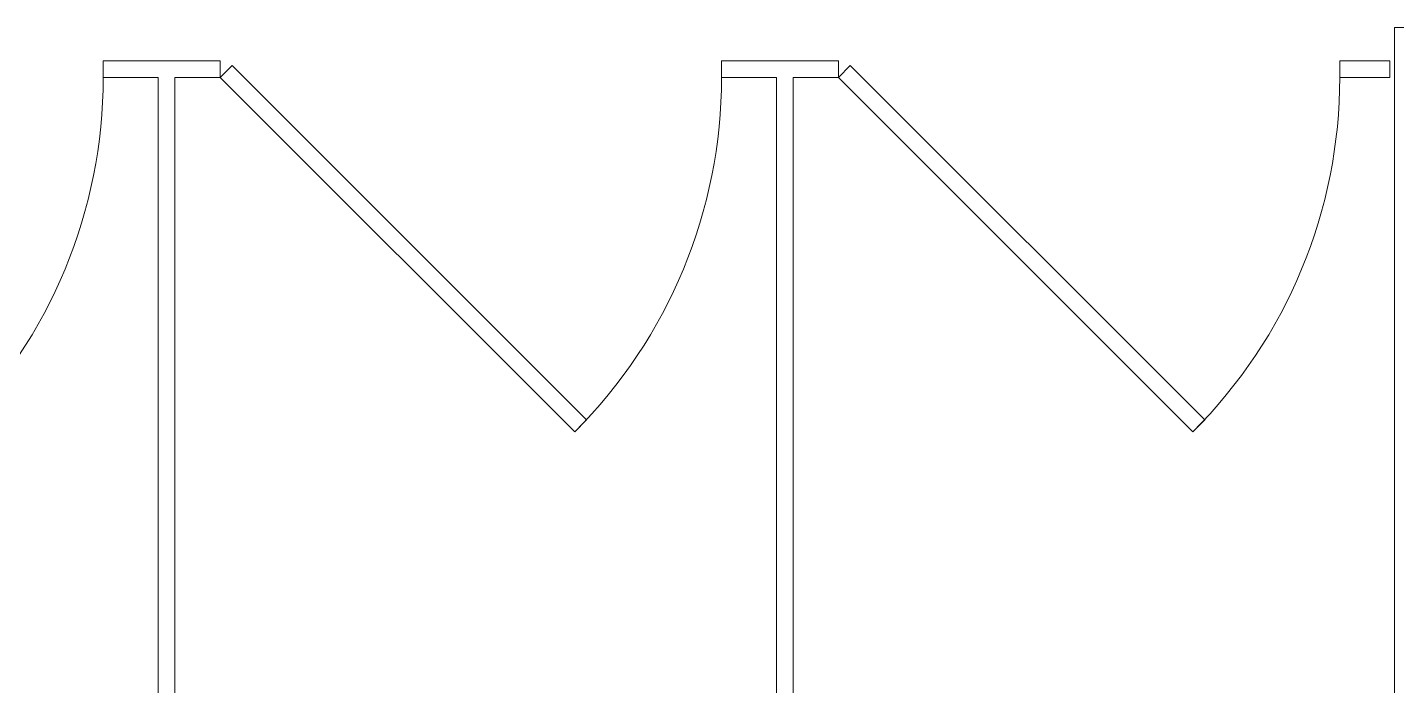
# Model space of a CAD drawing. Header units: inches. Extents: x 1756 to 10721, y -35 to 3002.
# Drawn here: x 9365.6 to 9447.5, y 1724.4 to 1763.8 of the extents above; entities that cross this region are included whole.
import ezdxf

# ---------------------------------------------------------------- set-up
doc = ezdxf.new("R2010")
doc.units = ezdxf.units.IN
doc.header["$MEASUREMENT"] = 0
for name, color, linetype, lineweight in [('A-FINE', 250, 'Continuous', 9), ('A-THIN', 250, 'Continuous', 9), ('A-WALL', 113, 'Continuous', 18), ('USB 03_modified_dwg', 252, 'Continuous', 9)]:
    doc.layers.add(name, color=color, linetype=linetype, lineweight=lineweight)

# ---------------------------------------------------------------- blocks, each defined once
blk = doc.blocks.new('USB 03_modified_dwg-397434-Overall Floor Plan')
at = {"layer": 'A-FINE', "flags": 128}
for points in [[(2332.569, 1569.585), (2333.276, 1570.292), (2354.489, 1549.079), (2353.782, 1548.372)], [(2369.563, 1569.585), (2370.27, 1570.292), (2391.484, 1549.079), (2390.776, 1548.372)]]:
    blk.add_lwpolyline(points, close=True, dxfattribs=at)
at = {"layer": 'A-FINE'}
for centre in [(2295.569, 1569.585), (2332.569, 1569.585), (2369.563, 1569.585)]:
    blk.add_arc(centre, 30, 315, 360, dxfattribs=at)
at = {"layer": 'A-THIN', "flags": 128}
for points in [[(2328.852, 1569.585), (2328.852, 1506.585), (2329.852, 1506.585), (2329.852, 1569.585), (2332.569, 1569.585), (2332.569, 1570.585), (2329.574, 1570.585), (2325.569, 1570.585), (2325.569, 1569.585)], [(2369.563, 1569.585), (2369.563, 1570.585), (2365.569, 1570.585), (2362.569, 1570.585), (2362.569, 1569.585), (2365.852, 1569.585), (2365.852, 1506.585), (2366.852, 1506.585), (2366.852, 1569.585)], [(2402.558, 1569.585), (2402.558, 1570.585), (2399.563, 1570.585), (2399.563, 1569.585)]]:
    blk.add_lwpolyline(points, close=True, dxfattribs=at)
at = {"layer": 'A-WALL', "color": 250, "lineweight": 9, "flags": 128}
blk.add_lwpolyline([(1924, 1501.585), (2427.875, 1501.585), (2427.875, 1506.585), (2407.841, 1506.585), (2407.841, 1572.585), (2402.841, 1572.585), (2402.841, 1506.585), (2194.934, 1506.585)], dxfattribs=at)

msp = doc.modelspace()

# ---------------------------------------------------------------- block references
at = {"layer": 'USB 03_modified_dwg', "color": 250}
msp.add_blockref('USB 03_modified_dwg-397434-Overall Floor Plan', (7044.571, 191.265), dxfattribs=at)

doc.saveas('drawing.dxf')
